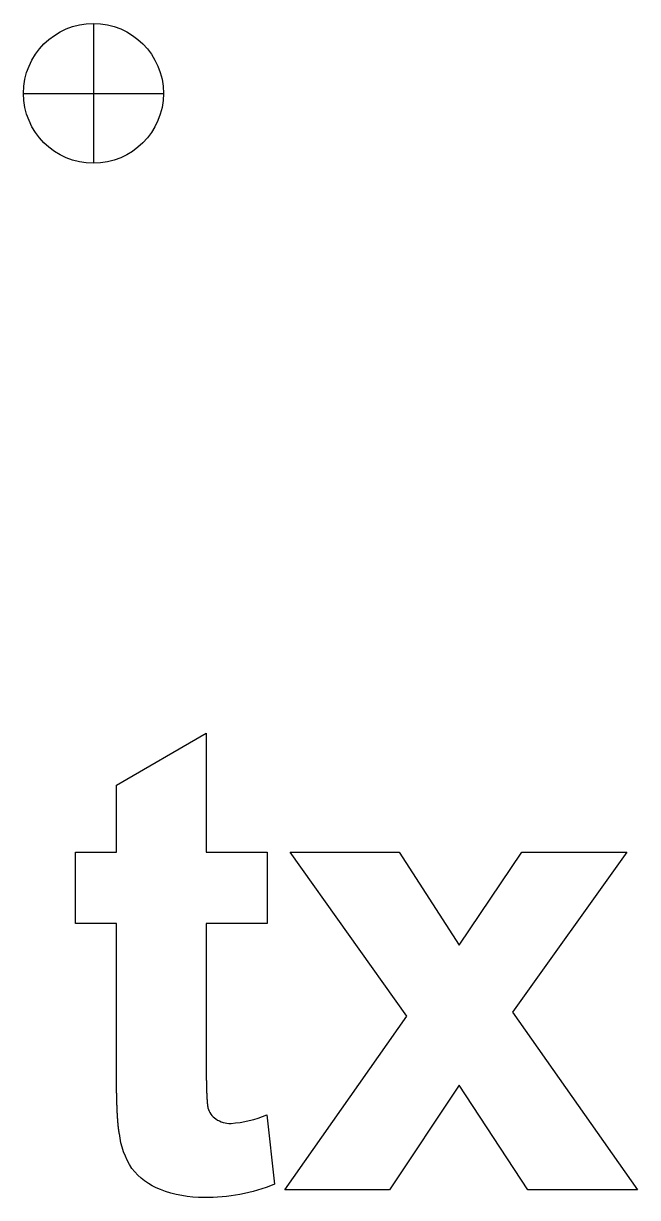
# Model space of a CAD drawing. Header units: millimetres. Extents: x -60 to 300, y -300 to 180.
# Drawn here: x 97 to 123.3, y 72.6 to 123 of the extents above; entities that cross this region are included whole.
import ezdxf

# ---------------------------------------------------------------- set-up
doc = ezdxf.new("R2010")
doc.units = ezdxf.units.MM
doc.linetypes.add('ACAD_ISO02W100', pattern=[15, 12, -3])
doc.layers.add('dimensions', color=16, linetype='ACAD_ISO02W100', lineweight=25, true_color=0x7f0000)
doc.layers.add('drills', color=2, linetype='Continuous', lineweight=25, true_color=0xffff00)

msp = doc.modelspace()

# ---------------------------------------------------------------- linework, layer by layer
at = {"layer": 'dimensions'}
for p, q in [((100, 123), (100, 117)), ((97, 120), (103, 120))]:
    msp.add_line(p, q, dxfattribs=at)
at = {"layer": 'drills', "flags": 128}
msp.add_lwpolyline([(107.453, 87.428), (107.453, 84.372), (104.833, 84.372), (104.833, 78.533), (104.833, 78.52), (104.833, 78.506), (104.833, 78.492), (104.833, 78.478), (104.833, 78.465), (104.833, 78.451), (104.833, 78.438), (104.833, 78.424), (104.833, 78.411), (104.833, 78.397), (104.833, 78.384), (104.833, 78.37), (104.833, 78.357), (104.833, 78.344), (104.834, 78.331), (104.834, 78.318), (104.834, 78.304), (104.834, 78.291), (104.834, 78.278), (104.834, 78.265), (104.834, 78.252), (104.834, 78.24), (104.834, 78.227), (104.834, 78.214), (104.834, 78.201), (104.834, 78.188), (104.834, 78.176), (104.834, 78.163), (104.834, 78.151), (104.834, 78.138), (104.834, 78.126), (104.834, 78.113), (104.835, 78.101), (104.835, 78.088), (104.835, 78.076), (104.835, 78.064), (104.835, 78.052), (104.835, 78.04), (104.835, 78.027), (104.835, 78.015), (104.835, 78.003), (104.835, 77.991), (104.835, 77.979), (104.835, 77.967), (104.836, 77.956), (104.836, 77.944), (104.836, 77.932), (104.836, 77.92), (104.836, 77.909), (104.836, 77.897), (104.836, 77.886), (104.836, 77.874), (104.836, 77.863), (104.837, 77.851), (104.837, 77.84), (104.837, 77.828), (104.837, 77.817), (104.837, 77.806), (104.837, 77.795), (104.837, 77.783), (104.838, 77.772), (104.838, 77.761), (104.838, 77.75), (104.838, 77.739), (104.838, 77.728), (104.838, 77.717), (104.838, 77.706), (104.839, 77.696), (104.839, 77.685), (104.839, 77.674), (104.839, 77.664), (104.839, 77.653), (104.839, 77.642), (104.84, 77.632), (104.84, 77.621), (104.84, 77.611), (104.84, 77.6), (104.84, 77.59), (104.84, 77.58), (104.841, 77.57), (104.841, 77.559), (104.841, 77.549), (104.841, 77.539), (104.841, 77.529), (104.842, 77.519), (104.842, 77.509), (104.842, 77.499), (104.842, 77.489), (104.842, 77.479), (104.843, 77.469), (104.843, 77.46), (104.843, 77.45), (104.843, 77.44), (104.843, 77.431), (104.844, 77.421), (104.844, 77.411), (104.844, 77.402), (104.844, 77.392), (104.844, 77.383), (104.845, 77.374), (104.845, 77.364), (104.845, 77.355), (104.845, 77.346), (104.846, 77.337), (104.846, 77.328), (104.846, 77.318), (104.846, 77.309), (104.847, 77.3), (104.847, 77.291), (104.847, 77.283), (104.847, 77.274), (104.848, 77.265), (104.848, 77.256), (104.848, 77.247), (104.848, 77.239), (104.849, 77.23), (104.849, 77.221), (104.849, 77.213), (104.849, 77.204), (104.85, 77.196), (104.85, 77.188), (104.85, 77.179), (104.851, 77.171), (104.851, 77.163), (104.851, 77.154), (104.851, 77.146), (104.852, 77.138), (104.852, 77.13), (104.852, 77.122), (104.853, 77.114), (104.853, 77.106), (104.853, 77.098), (104.854, 77.09), (104.854, 77.082), (104.854, 77.075), (104.854, 77.067), (104.855, 77.059), (104.855, 77.051), (104.855, 77.044), (104.856, 77.036), (104.856, 77.029), (104.856, 77.021), (104.857, 77.014), (104.857, 77.007), (104.857, 76.999), (104.858, 76.992), (104.858, 76.985), (104.858, 76.978), (104.859, 76.97), (104.859, 76.963), (104.859, 76.956), (104.86, 76.949), (104.86, 76.942), (104.86, 76.935), (104.861, 76.928), (104.861, 76.922), (104.861, 76.915), (104.862, 76.908), (104.862, 76.901), (104.863, 76.895), (104.863, 76.888), (104.863, 76.882), (104.864, 76.875), (104.864, 76.869), (104.864, 76.862), (104.865, 76.856), (104.865, 76.849), (104.866, 76.843), (104.866, 76.837), (104.866, 76.831), (104.867, 76.825), (104.867, 76.818), (104.868, 76.812), (104.868, 76.806), (104.868, 76.8), (104.869, 76.794), (104.869, 76.789), (104.87, 76.783), (104.87, 76.777), (104.87, 76.771), (104.871, 76.765), (104.871, 76.76), (104.872, 76.754), (104.872, 76.749), (104.872, 76.743), (104.873, 76.738), (104.873, 76.732), (104.874, 76.727), (104.874, 76.721), (104.875, 76.716), (104.875, 76.711), (104.875, 76.706), (104.876, 76.701), (104.876, 76.695), (104.877, 76.69), (104.877, 76.685), (104.878, 76.68), (104.878, 76.675), (104.879, 76.671), (104.879, 76.666), (104.88, 76.661), (104.88, 76.656), (104.88, 76.651), (104.881, 76.647), (104.881, 76.642), (104.882, 76.638), (104.882, 76.633), (104.883, 76.629), (104.883, 76.624), (104.884, 76.62), (104.884, 76.615), (104.885, 76.611), (104.885, 76.607), (104.886, 76.603), (104.886, 76.598), (104.887, 76.594), (104.887, 76.59), (104.888, 76.586), (104.888, 76.582), (104.889, 76.578), (104.889, 76.574), (104.89, 76.571), (104.89, 76.567), (104.891, 76.563), (104.891, 76.559), (104.892, 76.556), (104.892, 76.552), (104.893, 76.548), (104.893, 76.545), (104.894, 76.541), (104.894, 76.538), (104.895, 76.535), (104.895, 76.531), (104.896, 76.528), (104.896, 76.525), (104.897, 76.521), (104.898, 76.518), (104.898, 76.515), (104.899, 76.512), (104.899, 76.509), (104.9, 76.506), (104.9, 76.503), (104.901, 76.5), (104.901, 76.497), (104.902, 76.495), (104.903, 76.492), (104.903, 76.489), (104.904, 76.486), (104.904, 76.484), (104.905, 76.481), (104.905, 76.479), (104.906, 76.476), (104.907, 76.474), (104.907, 76.471), (104.908, 76.469), (104.908, 76.467, 0.181628), (105.249, 75.982, 0.160133), (105.897, 75.791, 0.080417), (107.439, 76.16), (107.766, 73.186, -0.102177), (104.738, 72.613, -0.099927), (102.869, 72.96, -0.141846), (101.648, 73.861, -0.113145), (101.109, 75.355), (101.108, 75.36), (101.107, 75.365), (101.106, 75.371), (101.105, 75.376), (101.104, 75.381), (101.103, 75.387), (101.102, 75.392), (101.101, 75.398), (101.1, 75.403), (101.099, 75.409), (101.099, 75.415), (101.098, 75.42), (101.097, 75.426), (101.096, 75.432), (101.095, 75.438), (101.094, 75.444), (101.093, 75.45), (101.092, 75.455), (101.091, 75.461), (101.09, 75.467), (101.09, 75.474), (101.089, 75.48), (101.088, 75.486), (101.087, 75.492), (101.086, 75.498), (101.085, 75.505), (101.084, 75.511), (101.083, 75.517), (101.083, 75.524), (101.082, 75.53), (101.081, 75.537), (101.08, 75.543), (101.079, 75.55), (101.078, 75.556), (101.078, 75.563), (101.077, 75.57), (101.076, 75.576), (101.075, 75.583), (101.074, 75.59), (101.073, 75.597), (101.073, 75.604), (101.072, 75.611), (101.071, 75.618), (101.07, 75.625), (101.069, 75.632), (101.069, 75.639), (101.068, 75.646), (101.067, 75.653), (101.066, 75.661), (101.066, 75.668), (101.065, 75.675), (101.064, 75.683), (101.063, 75.69), (101.063, 75.697), (101.062, 75.705), (101.061, 75.712), (101.06, 75.72), (101.06, 75.728), (101.059, 75.735), (101.058, 75.743), (101.057, 75.751), (101.057, 75.759), (101.056, 75.766), (101.055, 75.774), (101.054, 75.782), (101.054, 75.79), (101.053, 75.798), (101.052, 75.806), (101.052, 75.814), (101.051, 75.822), (101.05, 75.83), (101.049, 75.839), (101.049, 75.847), (101.048, 75.855), (101.047, 75.863), (101.047, 75.872), (101.046, 75.88), (101.045, 75.889), (101.045, 75.897), (101.044, 75.906), (101.043, 75.914), (101.043, 75.923), (101.042, 75.932), (101.041, 75.94), (101.041, 75.949), (101.04, 75.958), (101.04, 75.967), (101.039, 75.975), (101.038, 75.984), (101.038, 75.993), (101.037, 76.002), (101.036, 76.011), (101.036, 76.02), (101.035, 76.03), (101.035, 76.039), (101.034, 76.048), (101.033, 76.057), (101.033, 76.066), (101.032, 76.076), (101.032, 76.085), (101.031, 76.095), (101.03, 76.104), (101.03, 76.113), (101.029, 76.123), (101.029, 76.133), (101.028, 76.142), (101.028, 76.152), (101.027, 76.162), (101.027, 76.171), (101.026, 76.181), (101.025, 76.191), (101.025, 76.201), (101.024, 76.211), (101.024, 76.221), (101.023, 76.231), (101.023, 76.241), (101.022, 76.251), (101.022, 76.261), (101.021, 76.271), (101.021, 76.281), (101.02, 76.291), (101.02, 76.302), (101.019, 76.312), (101.019, 76.322), (101.018, 76.333), (101.018, 76.343), (101.017, 76.354), (101.017, 76.364), (101.016, 76.375), (101.016, 76.385), (101.015, 76.396), (101.015, 76.407), (101.014, 76.418), (101.014, 76.428), (101.013, 76.439), (101.013, 76.45), (101.013, 76.461), (101.012, 76.472), (101.012, 76.483), (101.011, 76.494), (101.011, 76.505), (101.01, 76.516), (101.01, 76.527), (101.01, 76.538), (101.009, 76.55), (101.009, 76.561), (101.008, 76.572), (101.008, 76.584), (101.008, 76.595), (101.007, 76.606), (101.007, 76.618), (101.006, 76.629), (101.006, 76.641), (101.006, 76.653), (101.005, 76.664), (101.005, 76.676), (101.004, 76.688), (101.004, 76.7), (101.004, 76.711), (101.003, 76.723), (101.003, 76.735), (101.003, 76.747), (101.002, 76.759), (101.002, 76.771), (101.002, 76.783), (101.001, 76.795), (101.001, 76.807), (101.001, 76.82), (101, 76.832), (101, 76.844), (101, 76.856), (100.999, 76.869), (100.999, 76.881), (100.999, 76.894), (100.998, 76.906), (100.998, 76.919), (100.998, 76.931), (100.997, 76.944), (100.997, 76.957), (100.997, 76.969), (100.997, 76.982), (100.996, 76.995), (100.996, 77.008), (100.996, 77.02), (100.996, 77.033), (100.995, 77.046), (100.995, 77.059), (100.995, 77.072), (100.994, 77.085), (100.994, 77.098), (100.994, 77.112), (100.994, 77.125), (100.993, 77.138), (100.993, 77.151), (100.993, 77.165), (100.993, 77.178), (100.993, 77.191), (100.992, 77.205), (100.992, 77.218), (100.992, 77.232), (100.992, 77.245), (100.992, 77.259), (100.991, 77.273), (100.991, 77.286), (100.991, 77.3), (100.991, 77.314), (100.991, 77.328), (100.99, 77.342), (100.99, 77.356), (100.99, 77.369), (100.99, 77.383), (100.99, 77.397), (100.99, 77.412), (100.989, 77.426), (100.989, 77.44), (100.989, 77.454), (100.989, 77.468), (100.989, 77.483), (100.989, 77.497), (100.988, 77.511), (100.988, 77.526), (100.988, 77.54), (100.988, 77.555), (100.988, 77.569), (100.988, 77.584), (100.988, 77.598), (100.988, 77.613), (100.988, 77.628), (100.987, 77.642), (100.987, 77.657), (100.987, 77.672), (100.987, 77.687), (100.987, 77.702), (100.987, 77.717), (100.987, 77.732), (100.987, 77.747), (100.987, 77.762), (100.987, 77.777), (100.987, 77.792), (100.987, 77.807), (100.986, 77.822), (100.986, 77.838), (100.986, 77.853), (100.986, 77.868), (100.986, 77.884), (100.986, 77.899), (100.986, 77.915), (100.986, 77.93), (100.986, 77.946), (100.986, 77.961), (100.986, 77.977), (100.986, 77.993), (100.986, 78.008), (100.986, 78.024), (100.986, 78.04), (100.986, 78.056), (100.986, 84.372), (99.226, 84.372), (99.226, 87.428), (100.986, 87.428), (100.986, 90.307), (104.833, 92.544), (104.833, 87.428)], format="xyb", close=True, dxfattribs=at)
msp.add_lwpolyline([(108.21, 72.94), (113.435, 80.402), (108.429, 87.428), (113.108, 87.428), (115.673, 83.445), (118.374, 87.428), (122.876, 87.428), (117.965, 80.566), (123.326, 72.94), (118.62, 72.94), (115.673, 77.428), (112.699, 72.94)], close=True, dxfattribs=at)
at = {"layer": 'drills'}
msp.add_circle((100, 120), 3, dxfattribs=at)

doc.saveas('drawing.dxf')
